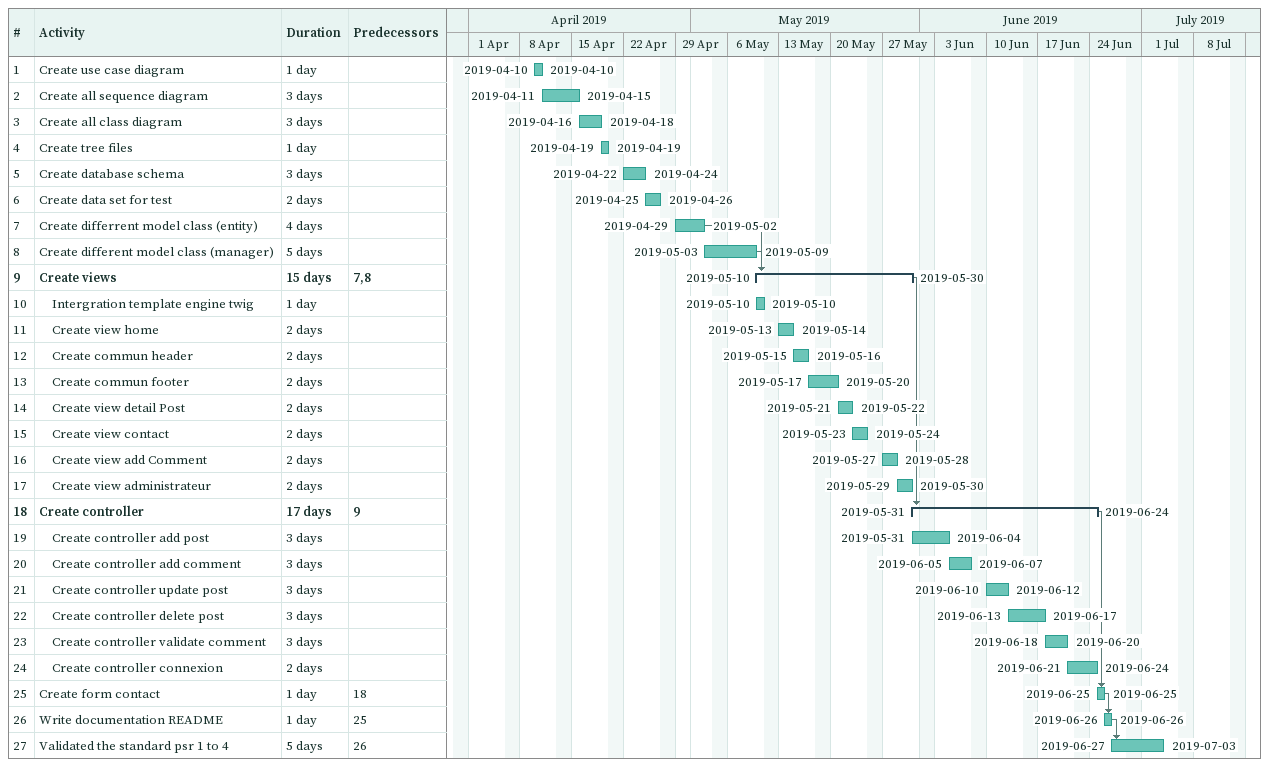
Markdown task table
| ID | Level | Task | Duration | Start | Finish | Predecessors |
|---|---|---|---|---|---|---|
| 1 | 1 | Create use case diagram | 1d | 2019-04-10 | 2019-04-10 |  |
| 2 | 1 | Create all sequence diagram | 3d | 2019-04-11 | 2019-04-15 |  |
| 3 | 1 | Create all class diagram | 3d | 2019-04-16 | 2019-04-18 |  |
| 4 | 1 | Create tree files | 1d | 2019-04-19 | 2019-04-19 |  |
| 5 | 1 | Create database schema | 3d | 2019-04-22 | 2019-04-24 |  |
| 6 | 1 | Create data set for test | 2d | 2019-04-25 | 2019-04-26 |  |
| 7 | 1 | Create differrent model class (entity) | 4d | 2019-04-29 | 2019-05-02 |  |
| 8 | 1 | Create different model class (manager) | 5d | 2019-05-03 | 2019-05-09 |  |
| 9 | 1 | **Create views** | 15d | 2019-05-10 | 2019-05-30 | 7, 8 |
| 10 | 2 | Intergration template engine twig | 1d | 2019-05-10 | 2019-05-10 |  |
| 11 | 2 | Create view home | 2d | 2019-05-13 | 2019-05-14 |  |
| 12 | 2 | Create commun header | 2d | 2019-05-15 | 2019-05-16 |  |
| 13 | 2 | Create commun footer | 2d | 2019-05-17 | 2019-05-20 |  |
| 14 | 2 | Create view detail Post | 2d | 2019-05-21 | 2019-05-22 |  |
| 15 | 2 | Create view contact | 2d | 2019-05-23 | 2019-05-24 |  |
| 16 | 2 | Create view add Comment | 2d | 2019-05-27 | 2019-05-28 |  |
| 17 | 2 | Create view administrateur | 2d | 2019-05-29 | 2019-05-30 |  |
| 18 | 1 | **Create controller** | 17d | 2019-05-31 | 2019-06-24 | 9 |
| 19 | 2 | Create controller add post | 3d | 2019-05-31 | 2019-06-04 |  |
| 20 | 2 | Create controller add comment | 3d | 2019-06-05 | 2019-06-07 |  |
| 21 | 2 | Create controller update post | 3d | 2019-06-10 | 2019-06-12 |  |
| 22 | 2 | Create controller delete post | 3d | 2019-06-13 | 2019-06-17 |  |
| 23 | 2 | Create controller validate comment | 3d | 2019-06-18 | 2019-06-20 |  |
| 24 | 2 | Create controller connexion | 2d | 2019-06-21 | 2019-06-24 |  |
| 25 | 1 | Create form contact | 1d | 2019-06-25 | 2019-06-25 | 18 |
| 26 | 1 | Write documentation README | 1d | 2019-06-26 | 2019-06-26 | 25 |
| 27 | 1 | Validated the standard psr 1 to 4 | 5d | 2019-06-27 | 2019-07-03 | 26 |
